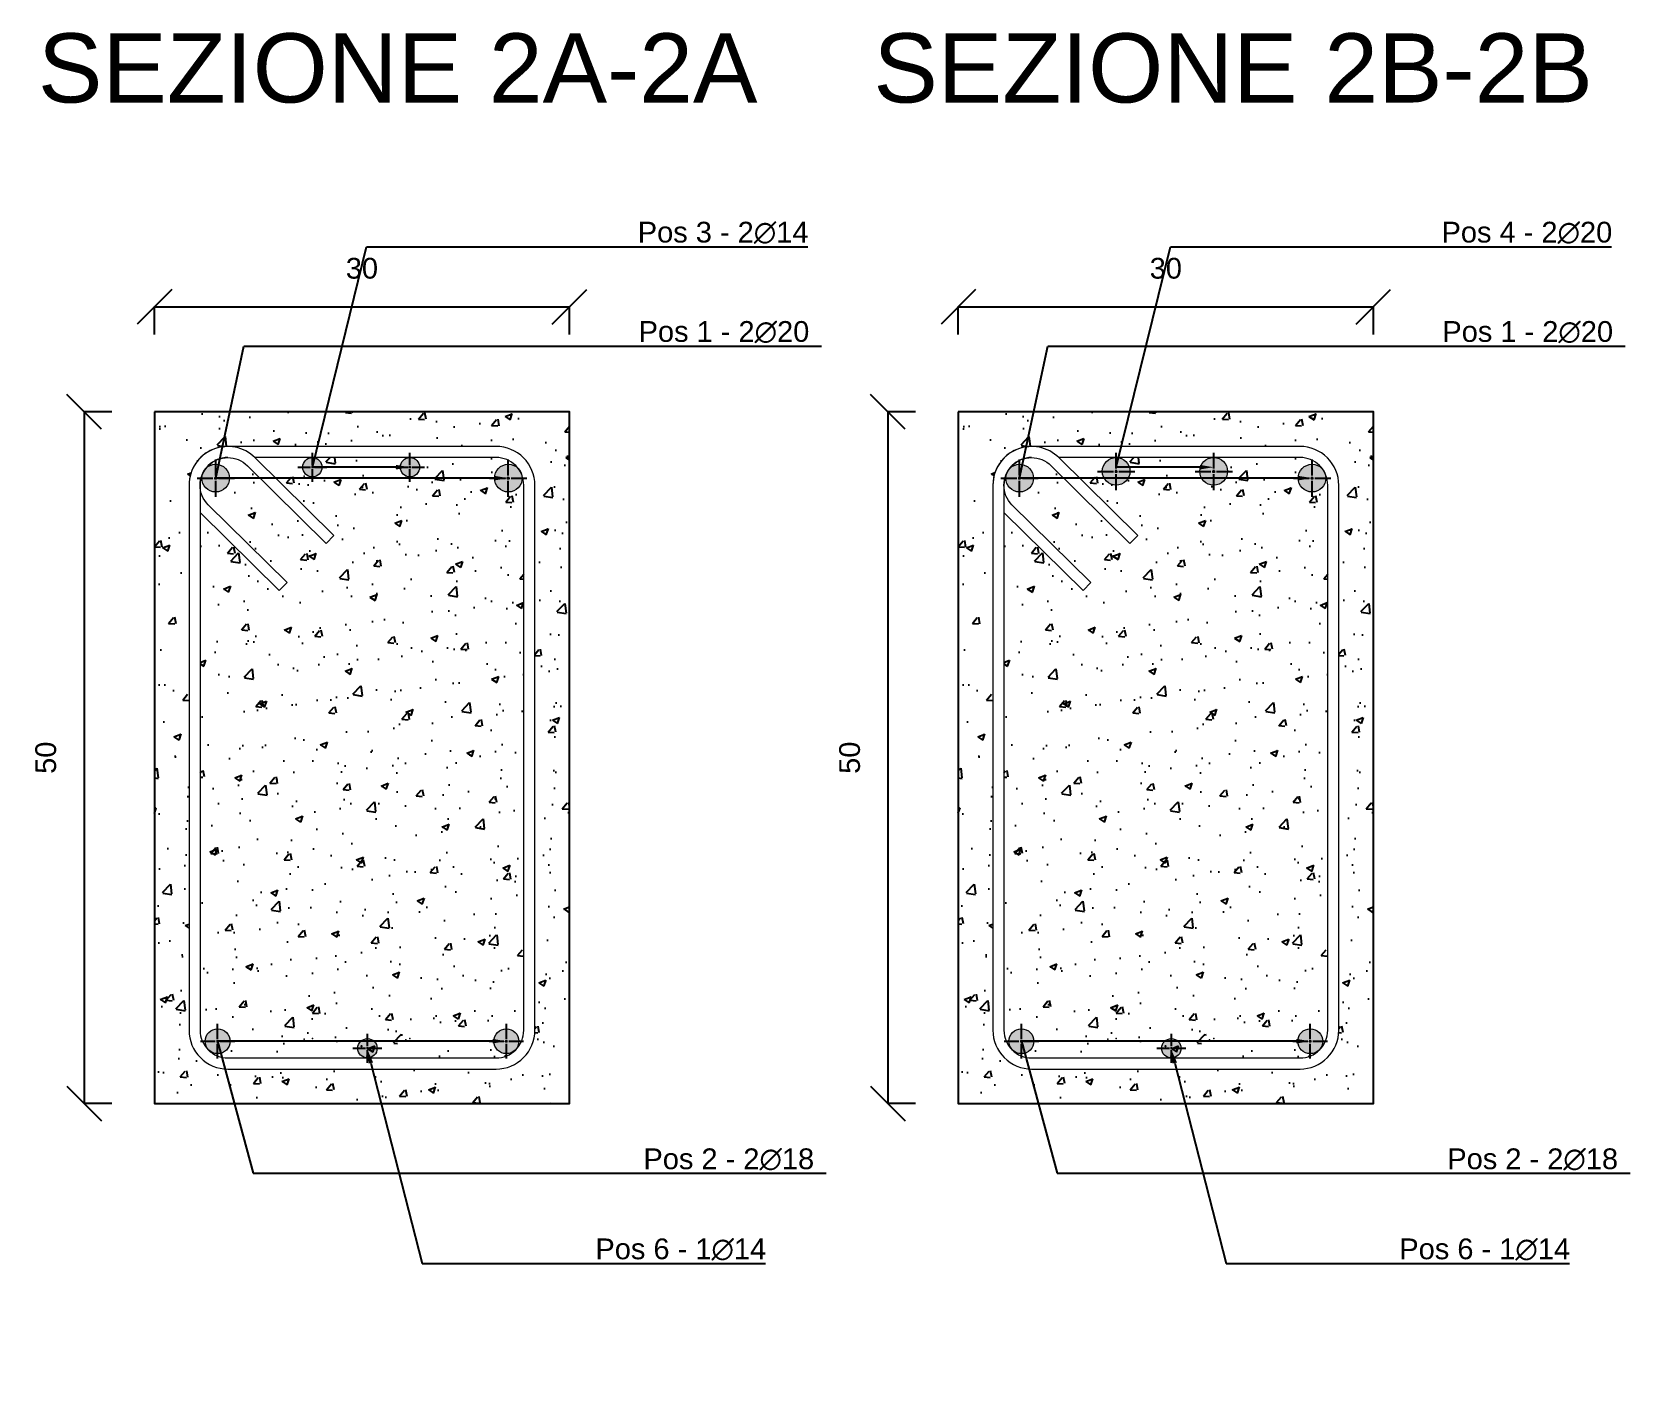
# Model space of a CAD drawing. Header units: millimetres. Extents: x -455371 to 117772, y -78417 to 116564.
# Drawn here: x -206013 to -204846, y -7969 to -7002 of the extents above; entities that cross this region are included whole.
import ezdxf
from ezdxf import colors
from ezdxf.entities.mleader import LeaderData, LeaderLine
from ezdxf.math import Vec2, Vec3

# ---------------------------------------------------------------- set-up
doc = ezdxf.new("R2010")
doc.units = ezdxf.units.MM
doc.linetypes.add('CENTER2', pattern=[28.575, 19.05, -3.175, 3.175, -3.175])
doc.layers.get('0').update_dxf_attribs({"color": 255})
for name, color, linetype, lineweight in [('armature', 5, 'Continuous', 18), ('Cls', 7, 'Continuous', 25), ('quote', 5, 'Continuous', 15), ('RETINO ARMATURE', 253, 'Continuous', 15), ('Scritte', 7, 'Continuous', 15), ('staffe', 10, 'Continuous', 15)]:
    doc.layers.add(name, color=color, linetype=linetype, lineweight=lineweight)
doc.layers.add('RETINI', color=253, linetype='Continuous')
doc.styles.get("Standard").update_dxf_attribs({"font": 'arial.ttf'})
doc.dimstyles.new('scala 1 a 10', dxfattribs={"dimtxt": 15, "dimasz": 25, "dimexe": 0.183, "dimexo": 0.1, "dimgap": 20, "dimtad": 2, "dimdec": 0, "dimlfac": 0.1, "dimzin": 0, "dimdsep": 46, "dimtxsty": 'Standard', "dimblk": 'OBLIQUE', "dimcen": -25, "dimadec": 0, "dimazin": 0, "dimtfac": 1, "dimtdec": 0, "dimtofl": 0, "dimtmove": 0, "dimatfit": 3, "dimfxl": 20, "dimfxlon": 1, "dimtolj": 1, "dimtzin": 0, "dimarcsym": 0})
pattern_1 = [(50, (131338.53, -62664.864), (52.833554, -4.622335), [5.5245, -60.7695]), (355, (131338.53, -62664.864), (-10.220592, 55.406485), [4.4196, -48.615769]), (100.451445, (131342.93, -62665.25), (42.612962, 50.784148), [4.6951026, -51.646171]), (46.1842, (131338.53, -62650.13), (78.612922, -12.192275), [8.28675, -91.15425]), (96.635558, (131345.08, -62651.15), (68.847199, 71.753576), [7.042657, -77.469326]), (351.18415, (131338.53, -62650.13), (68.847199, 71.753576), [6.62939, -72.923322]), (21, (131345.896, -62653.815), (43.9681735, -29.6569075), [5.5245, -60.7695]), (326, (131345.896, -62653.815), (17.922588, 53.41451), [4.4196, -48.6156]), (71.451445, (131349.56, -62656.287), (61.8907616, 23.757603), [4.6951026, -51.646082]), (37.5, (131338.53, -62664.864), (0.8956949, 24.5209613), [0, -48.02632, 0, -49.3522, 0, -48.79975]), (7.5, (131338.53, -62664.864), (19.3777021, 29.0523667), [0, -28.13812, 0, -46.92142, 0, -18.59915]), (327.5, (131322.103, -62664.864), (39.3212726, -1.6613358), [0, -18.415, 0, -57.4548, 0, -76.2381]), (317.5, (131314.737, -62664.864), (42.9574626, 7.3736824), [0, -23.9395, 0, -38.15588, 0, -54.1401])]
pattern_2 = [(50, (131919.576, -62664.864), (52.833554, -4.622335), [5.5245, -60.7695]), (355, (131919.576, -62664.864), (-10.220592, 55.406485), [4.4196, -48.615769]), (100.451445, (131923.98, -62665.25), (42.612962, 50.784148), [4.6951026, -51.646171]), (46.1842, (131919.576, -62650.13), (78.612922, -12.192275), [8.28675, -91.15425]), (96.635558, (131926.13, -62651.15), (68.847199, 71.753576), [7.042657, -77.469326]), (351.18415, (131919.576, -62650.13), (68.847199, 71.753576), [6.62939, -72.923322]), (21, (131926.94, -62653.815), (43.9681735, -29.6569075), [5.5245, -60.7695]), (326, (131926.94, -62653.815), (17.922588, 53.41451), [4.4196, -48.6156]), (71.451445, (131930.606, -62656.287), (61.8907616, 23.757603), [4.6951026, -51.646082]), (37.5, (131919.576, -62664.864), (0.8956949, 24.5209613), [0, -48.02632, 0, -49.3522, 0, -48.79975]), (7.5, (131919.576, -62664.864), (19.3777021, 29.0523667), [0, -28.13812, 0, -46.92142, 0, -18.59915]), (327.5, (131903.15, -62664.864), (39.3212726, -1.6613358), [0, -18.415, 0, -57.4548, 0, -76.2381]), (317.5, (131895.784, -62664.864), (42.9574626, 7.3736824), [0, -23.9395, 0, -38.15588, 0, -54.1401])]

# ---------------------------------------------------------------- blocks, each defined once
blk = doc.blocks.new('*U1893')
at = {"layer": 'Cls', "color": 0, "linetype": 'CENTER2', "transparency": 16777216}
for p, q in [((0, 1.8), (0, 12.5)), ((-12.5, 0), (-1.8, 0)), ((1.8, 0), (12.5, 0)), ((0, -12.5), (0, -1.8))]:
    blk.add_line(p, q, dxfattribs=at)
at = {"layer": 'Cls', "color": 0, "linetype": 'Continuous', "transparency": 16777216}
for p, q in [((-0.9, 0), (0.9, 0)), ((0, -0.9), (0, 0.9))]:
    blk.add_line(p, q, dxfattribs=at)
blk = doc.blocks.new('*U1894')
at = {"layer": 'Cls', "color": 0, "linetype": 'CENTER2', "transparency": 16777216}
for p, q in [((0, 1.8), (0, 12.5)), ((-12.5, 0), (-1.8, 0)), ((1.8, 0), (12.5, 0)), ((0, -12.5), (0, -1.8))]:
    blk.add_line(p, q, dxfattribs=at)
at = {"layer": 'Cls', "color": 0, "linetype": 'Continuous', "transparency": 16777216}
for p, q in [((-0.9, 0), (0.9, 0)), ((0, -0.9), (0, 0.9))]:
    blk.add_line(p, q, dxfattribs=at)
blk = doc.blocks.new('*U1891')
at = {"layer": 'Cls', "color": 0, "linetype": 'CENTER2', "transparency": 16777216}
for p, q in [((0, 2), (0, 13.5)), ((-13.5, 0), (-2, 0)), ((2, 0), (13.5, 0)), ((0, -13.5), (0, -2))]:
    blk.add_line(p, q, dxfattribs=at)
at = {"layer": 'Cls', "color": 0, "linetype": 'Continuous', "transparency": 16777216}
for p, q in [((-1, 0), (1, 0)), ((0, -1), (0, 1))]:
    blk.add_line(p, q, dxfattribs=at)
blk = doc.blocks.new('*U1892')
at = {"layer": 'Cls', "color": 0, "linetype": 'CENTER2', "transparency": 16777216}
for p, q in [((0, 2), (0, 13.5)), ((-13.5, 0), (-2, 0)), ((2, 0), (13.5, 0)), ((0, -13.5), (0, -2))]:
    blk.add_line(p, q, dxfattribs=at)
at = {"layer": 'Cls', "color": 0, "linetype": 'Continuous', "transparency": 16777216}
for p, q in [((-1, 0), (1, 0)), ((0, -1), (0, 1))]:
    blk.add_line(p, q, dxfattribs=at)
blk = doc.blocks.new('*U1895')
at = {"layer": 'Cls', "color": 0, "linetype": 'CENTER2', "transparency": 16777216}
for p, q in [((-10.5, 0), (-1.4, 0)), ((0, 1.4), (0, 10.5)), ((1.4, 0), (10.5, 0)), ((0, -10.5), (0, -1.4))]:
    blk.add_line(p, q, dxfattribs=at)
at = {"layer": 'Cls', "color": 0, "linetype": 'Continuous', "transparency": 16777216}
for p, q in [((-0.7, 0), (0.7, 0)), ((0, -0.7), (0, 0.7))]:
    blk.add_line(p, q, dxfattribs=at)
blk = doc.blocks.new('*U1896')
at = {"layer": 'Cls', "color": 0, "linetype": 'CENTER2', "transparency": 16777216}
for p, q in [((-10.5, 0), (-1.4, 0)), ((0, 1.4), (0, 10.5)), ((1.4, 0), (10.5, 0)), ((0, -10.5), (0, -1.4))]:
    blk.add_line(p, q, dxfattribs=at)
at = {"layer": 'Cls', "color": 0, "linetype": 'Continuous', "transparency": 16777216}
for p, q in [((-0.7, 0), (0.7, 0)), ((0, -0.7), (0, 0.7))]:
    blk.add_line(p, q, dxfattribs=at)
blk = doc.blocks.new('*U1899')
at = {"layer": 'Cls', "color": 0, "linetype": 'CENTER2', "transparency": 16777216}
for p, q in [((0, 1.8), (0, 12.5)), ((-12.5, 0), (-1.8, 0)), ((1.8, 0), (12.5, 0)), ((0, -12.5), (0, -1.8))]:
    blk.add_line(p, q, dxfattribs=at)
at = {"layer": 'Cls', "color": 0, "linetype": 'Continuous', "transparency": 16777216}
for p, q in [((-0.9, 0), (0.9, 0)), ((0, -0.9), (0, 0.9))]:
    blk.add_line(p, q, dxfattribs=at)
blk = doc.blocks.new('*U1900')
at = {"layer": 'Cls', "color": 0, "linetype": 'CENTER2', "transparency": 16777216}
for p, q in [((0, 1.8), (0, 12.5)), ((-12.5, 0), (-1.8, 0)), ((1.8, 0), (12.5, 0)), ((0, -12.5), (0, -1.8))]:
    blk.add_line(p, q, dxfattribs=at)
at = {"layer": 'Cls', "color": 0, "linetype": 'Continuous', "transparency": 16777216}
for p, q in [((-0.9, 0), (0.9, 0)), ((0, -0.9), (0, 0.9))]:
    blk.add_line(p, q, dxfattribs=at)
blk = doc.blocks.new('*U1897')
at = {"layer": 'Cls', "color": 0, "linetype": 'CENTER2', "transparency": 16777216}
for p, q in [((0, 2), (0, 13.5)), ((-13.5, 0), (-2, 0)), ((2, 0), (13.5, 0)), ((0, -13.5), (0, -2))]:
    blk.add_line(p, q, dxfattribs=at)
at = {"layer": 'Cls', "color": 0, "linetype": 'Continuous', "transparency": 16777216}
for p, q in [((-1, 0), (1, 0)), ((0, -1), (0, 1))]:
    blk.add_line(p, q, dxfattribs=at)
blk = doc.blocks.new('*U1898')
at = {"layer": 'Cls', "color": 0, "linetype": 'CENTER2', "transparency": 16777216}
for p, q in [((0, 2), (0, 13.5)), ((-13.5, 0), (-2, 0)), ((2, 0), (13.5, 0)), ((0, -13.5), (0, -2))]:
    blk.add_line(p, q, dxfattribs=at)
at = {"layer": 'Cls', "color": 0, "linetype": 'Continuous', "transparency": 16777216}
for p, q in [((-1, 0), (1, 0)), ((0, -1), (0, 1))]:
    blk.add_line(p, q, dxfattribs=at)
blk = doc.blocks.new('*U1901')
at = {"layer": 'Cls', "color": 0, "linetype": 'CENTER2', "transparency": 16777216}
for p, q in [((0, 2), (0, 13.5)), ((-13.5, 0), (-2, 0)), ((2, 0), (13.5, 0)), ((0, -13.5), (0, -2))]:
    blk.add_line(p, q, dxfattribs=at)
at = {"layer": 'Cls', "color": 0, "linetype": 'Continuous', "transparency": 16777216}
for p, q in [((-1, 0), (1, 0)), ((0, -1), (0, 1))]:
    blk.add_line(p, q, dxfattribs=at)
blk = doc.blocks.new('*U1902')
at = {"layer": 'Cls', "color": 0, "linetype": 'CENTER2', "transparency": 16777216}
for p, q in [((0, 2), (0, 13.5)), ((-13.5, 0), (-2, 0)), ((2, 0), (13.5, 0)), ((0, -13.5), (0, -2))]:
    blk.add_line(p, q, dxfattribs=at)
at = {"layer": 'Cls', "color": 0, "linetype": 'Continuous', "transparency": 16777216}
for p, q in [((-1, 0), (1, 0)), ((0, -1), (0, 1))]:
    blk.add_line(p, q, dxfattribs=at)
blk = doc.blocks.new('*U2455')
at = {"layer": 'Cls', "color": 0, "linetype": 'CENTER2', "transparency": 16777216}
for p, q in [((-10.5, 0), (-1.4, 0)), ((0, 1.4), (0, 10.5)), ((1.4, 0), (10.5, 0)), ((0, -10.5), (0, -1.4))]:
    blk.add_line(p, q, dxfattribs=at)
at = {"layer": 'Cls', "color": 0, "linetype": 'Continuous', "transparency": 16777216}
for p, q in [((-0.7, 0), (0.7, 0)), ((0, -0.7), (0, 0.7))]:
    blk.add_line(p, q, dxfattribs=at)
blk = doc.blocks.new('*U2456')
at = {"layer": 'Cls', "color": 0, "linetype": 'CENTER2', "transparency": 16777216}
for p, q in [((-10.5, 0), (-1.4, 0)), ((0, 1.4), (0, 10.5)), ((1.4, 0), (10.5, 0)), ((0, -10.5), (0, -1.4))]:
    blk.add_line(p, q, dxfattribs=at)
at = {"layer": 'Cls', "color": 0, "linetype": 'Continuous', "transparency": 16777216}
for p, q in [((-0.7, 0), (0.7, 0)), ((0, -0.7), (0, 0.7))]:
    blk.add_line(p, q, dxfattribs=at)
blk = doc.blocks.new('_Oblique')
at = {"color": 0, "linetype": 'ByBlock', "lineweight": -2}
blk.add_line((-0.5, -0.5), (0.5, 0.5), dxfattribs=at)
blk = doc.blocks.new('*D2480')
at = {"layer": 'Defpoints', "color": 0, "transparency": 16777216}
for p in [(-205924.5, -7276.3), (-205975.3, -7776.3), (-205924.5, -7776.3)]:
    blk.add_point(p, dxfattribs=at)
at = {"layer": 'quote', "color": 0, "lineweight": -2, "transparency": 16777216}
for p, q in [((-205955.3, -7276.3), (-205975.5, -7276.3)), ((-205975.3, -7276.3), (-205975.3, -7776.3)), ((-205955.3, -7776.3), (-205975.5, -7776.3))]:
    blk.add_line(p, q, dxfattribs=at)
at = {"layer": 'quote', "color": 0, "lineweight": -2, "transparency": 16777216, "xscale": 25, "yscale": 25, "zscale": 25}
for p, rotation in [((-205975.3, -7276.3), 90), ((-205975.3, -7776.3), 270)]:
    blk.add_blockref('_Oblique', p, dxfattribs=dict(at, rotation=rotation))
at = {"layer": 'quote', "color": 0, "transparency": 16777216, "insert": (-206003, -7526.3), "char_height": 15, "attachment_point": 5, "rotation": 90}
blk.add_mtext('\\A1;50', dxfattribs=at)
blk = doc.blocks.new('*D2481')
at = {"layer": 'Defpoints', "color": 0, "transparency": 16777216}
for p in [(-205624.5, -7200.3), (-205924.5, -7276.3), (-205624.5, -7276.3)]:
    blk.add_point(p, dxfattribs=at)
at = {"layer": 'quote', "color": 0, "lineweight": -2, "transparency": 16777216}
for p, q in [((-205924.5, -7220.3), (-205924.5, -7200.1)), ((-205924.5, -7200.3), (-205624.5, -7200.3)), ((-205624.5, -7220.3), (-205624.5, -7200.1))]:
    blk.add_line(p, q, dxfattribs=at)
at = {"layer": 'quote', "color": 0, "lineweight": -2, "transparency": 16777216, "xscale": 25, "yscale": 25, "zscale": 25, "rotation": 180}
blk.add_blockref('_Oblique', (-205924.5, -7200.3), dxfattribs=at)
at = {"layer": 'quote', "color": 0, "lineweight": -2, "transparency": 16777216, "xscale": 25, "yscale": 25, "zscale": 25}
blk.add_blockref('_Oblique', (-205624.5, -7200.3), dxfattribs=at)
at = {"layer": 'quote', "color": 0, "transparency": 16777216, "insert": (-205774.5, -7172.6), "char_height": 15, "attachment_point": 5}
blk.add_mtext('\\A1;30', dxfattribs=at)
blk = doc.blocks.new('*D2482')
at = {"layer": 'Defpoints', "color": 0, "transparency": 16777216}
for p in [(-205343.4, -7276.3), (-205394.3, -7776.3), (-205343.4, -7776.3)]:
    blk.add_point(p, dxfattribs=at)
at = {"layer": 'quote', "color": 0, "lineweight": -2, "transparency": 16777216}
for p, q in [((-205374.3, -7276.3), (-205394.4, -7276.3)), ((-205394.3, -7276.3), (-205394.3, -7776.3)), ((-205374.3, -7776.3), (-205394.4, -7776.3))]:
    blk.add_line(p, q, dxfattribs=at)
at = {"layer": 'quote', "color": 0, "lineweight": -2, "transparency": 16777216, "xscale": 25, "yscale": 25, "zscale": 25}
for p, rotation in [((-205394.3, -7276.3), 90), ((-205394.3, -7776.3), 270)]:
    blk.add_blockref('_Oblique', p, dxfattribs=dict(at, rotation=rotation))
at = {"layer": 'quote', "color": 0, "transparency": 16777216, "insert": (-205421.9, -7526.3), "char_height": 15, "attachment_point": 5, "rotation": 90}
blk.add_mtext('\\A1;50', dxfattribs=at)
blk = doc.blocks.new('*D2483')
at = {"layer": 'Defpoints', "color": 0, "transparency": 16777216}
for p in [(-205043.4, -7200.3), (-205343.4, -7276.3), (-205043.4, -7276.3)]:
    blk.add_point(p, dxfattribs=at)
at = {"layer": 'quote', "color": 0, "lineweight": -2, "transparency": 16777216}
for p, q in [((-205343.4, -7220.3), (-205343.4, -7200.1)), ((-205343.4, -7200.3), (-205043.4, -7200.3)), ((-205043.4, -7220.3), (-205043.4, -7200.1))]:
    blk.add_line(p, q, dxfattribs=at)
at = {"layer": 'quote', "color": 0, "lineweight": -2, "transparency": 16777216, "xscale": 25, "yscale": 25, "zscale": 25, "rotation": 180}
blk.add_blockref('_Oblique', (-205343.4, -7200.3), dxfattribs=at)
at = {"layer": 'quote', "color": 0, "lineweight": -2, "transparency": 16777216, "xscale": 25, "yscale": 25, "zscale": 25}
blk.add_blockref('_Oblique', (-205043.4, -7200.3), dxfattribs=at)
at = {"layer": 'quote', "color": 0, "transparency": 16777216, "insert": (-205193.4, -7172.6), "char_height": 15, "attachment_point": 5}
blk.add_mtext('\\A1;30', dxfattribs=at)

msp = doc.modelspace()

# ---------------------------------------------------------------- hatches: boundary and pattern name
at = {"layer": 'RETINI'}
h = msp.add_hatch(dxfattribs=at)
h.set_pattern_fill('AR-CONC', color=256, scale=0.29)
h.set_pattern_definition(pattern_1)
h.paths.add_polyline_path([(-205924.5, -7276.3), (-205924.5, -7776.3), (-205624.5, -7776.3), (-205624.5, -7276.3)])
h.paths.add_polyline_path([(-205649.5, -7329.3), (-205649.5, -7473.9), (-205649.5, -7723.3, -0.414214), (-205677.5, -7751.3), (-205770.5, -7751.3), (-205871.5, -7751.3, -0.414214), (-205899.5, -7723.3), (-205899.5, -7477.9), (-205899.5, -7329.3, -0.414214), (-205871.5, -7301.3), (-205770.5, -7301.3), (-205677.5, -7301.3, -0.414214)], flags=16)
h.paths.add_polyline_path([(-205661.6, -7317.2, -0.117684), (-205659.2, -7321.2, -0.105449), (-205657.5, -7329.3), (-205657.5, -7473.9), (-205657.5, -7723.3, -0.414214), (-205677.5, -7743.3), (-205770.5, -7743.3), (-205871.5, -7743.3, -0.414214), (-205891.5, -7723.3), (-205891.5, -7477.9), (-205891.5, -7329.3, -0.105449), (-205889.7, -7321.2, -0.117683), (-205887.3, -7317.2, -0.449388), (-205857.5, -7315), (-205800.3, -7371.4), (-205794.7, -7365.7), (-205851.9, -7309.3), (-205770.5, -7309.3), (-205677.5, -7309.3, -0.233584)], flags=0)
h.paths.add_polyline_path([(-205661.1, -7731.2, -1), (-205679.1, -7731.2, -1)], flags=0)
h.paths.add_polyline_path([(-205869.8, -7731.2, -1), (-205887.8, -7731.2, -1)], flags=0)
h = msp.add_hatch(dxfattribs=at)
h.set_pattern_fill('AR-CONC', color=256, scale=0.29)
h.set_pattern_definition(pattern_2)
h.paths.add_polyline_path([(-205343.4, -7276.3), (-205343.4, -7776.3), (-205043.4, -7776.3), (-205043.4, -7276.3)])
h.paths.add_polyline_path([(-205068.4, -7329.3), (-205068.4, -7473.9), (-205068.4, -7723.3, -0.414214), (-205096.4, -7751.3), (-205189.4, -7751.3), (-205290.4, -7751.3, -0.414214), (-205318.4, -7723.3), (-205318.4, -7477.9), (-205318.4, -7329.3, -0.414214), (-205290.4, -7301.3), (-205189.4, -7301.3), (-205096.4, -7301.3, -0.414214)], flags=16)
h.paths.add_polyline_path([(-205080.5, -7317.2, -0.117684), (-205078.2, -7321.2, -0.105449), (-205076.4, -7329.3), (-205076.4, -7473.9), (-205076.4, -7723.3, -0.414214), (-205096.4, -7743.3), (-205189.4, -7743.3), (-205290.4, -7743.3, -0.414214), (-205310.4, -7723.3), (-205310.4, -7477.9), (-205310.4, -7329.3, -0.105449), (-205308.7, -7321.2, -0.117683), (-205306.3, -7317.2, -0.449388), (-205276.5, -7315), (-205219.3, -7371.4), (-205213.7, -7365.7), (-205270.8, -7309.3), (-205189.4, -7309.3), (-205096.4, -7309.3, -0.233584)], flags=0)
h.paths.add_polyline_path([(-205080, -7731.2, -1), (-205098, -7731.2, -1)], flags=0)
h.paths.add_polyline_path([(-205288.8, -7731.2, -1), (-205306.8, -7731.2, -1)], flags=0)
h = msp.add_hatch(dxfattribs=at)
h.set_pattern_fill('AR-CONC', color=256, scale=0.29)
h.set_pattern_definition(pattern_1)
h.paths.add_polyline_path([(-205828.6, -7399.7), (-205834.3, -7405.4), (-205891.5, -7348.9), (-205891.5, -7477.9), (-205891.5, -7723.3, 0.101865), (-205889.8, -7731.2), (-205887.8, -7731.2, -1), (-205869.8, -7731.2, -0.414214), (-205878.8, -7740.2), (-205878.8, -7741.9, 0.094798), (-205871.5, -7743.3), (-205810.3, -7743.3, -0.414214), (-205819.3, -7734.3, -1), (-205801.3, -7734.3, -0.414214), (-205810.3, -7743.3), (-205770.5, -7743.3), (-205739.8, -7743.3, -0.414214), (-205748.8, -7734.3, -1), (-205730.8, -7734.3, -0.414214), (-205739.8, -7743.3), (-205677.5, -7743.3, 0.094798), (-205670.1, -7741.9), (-205670.1, -7740.2, -0.414214), (-205679.1, -7731.2, -1), (-205661.1, -7731.2), (-205659.1, -7731.2, 0.101865), (-205657.5, -7723.3), (-205657.5, -7473.9), (-205657.5, -7329.3, 0.065624), (-205658.1, -7324.2), (-205658.7, -7324.2, -1), (-205678.7, -7324.2, -0.414214), (-205668.7, -7314.2), (-205668.7, -7311.3, 0.113173), (-205677.5, -7309.3), (-205739.8, -7309.3, -0.414214), (-205730.8, -7318.3, -1), (-205748.8, -7318.3, -0.414214), (-205739.8, -7309.3), (-205770.5, -7309.3), (-205810.3, -7309.3, -0.414214), (-205801.3, -7318.3, -1), (-205819.3, -7318.3, -0.414214), (-205810.3, -7309.3), (-205851.9, -7309.3), (-205794.7, -7365.7), (-205800.3, -7371.4), (-205857.5, -7315, 0.315448), (-205880.2, -7311.3), (-205880.2, -7314.2, -0.414214), (-205870.2, -7324.2, -1), (-205890.2, -7324.2), (-205890.8, -7324.2, 0.065624), (-205891.5, -7329.3, 0.202528), (-205885.4, -7343.7)])
h = msp.add_hatch(dxfattribs=at)
h.set_pattern_fill('AR-CONC', color=256, scale=0.29)
h.set_pattern_definition(pattern_2)
h.paths.add_polyline_path([(-205247.6, -7399.7), (-205253.2, -7405.4), (-205310.4, -7348.9), (-205310.4, -7477.9), (-205310.4, -7723.3, 0.101865), (-205308.8, -7731.2), (-205306.8, -7731.2, -1), (-205288.8, -7731.2, -0.414214), (-205297.8, -7740.2), (-205297.8, -7741.9, 0.094798), (-205290.4, -7743.3), (-205229.3, -7743.3, -0.414214), (-205238.3, -7734.3, -1), (-205220.3, -7734.3, -0.414214), (-205229.3, -7743.3), (-205189.4, -7743.3), (-205158.8, -7743.3, -0.414214), (-205167.8, -7734.3, -1), (-205149.8, -7734.3, -0.414214), (-205158.8, -7743.3), (-205096.4, -7743.3, 0.094798), (-205089, -7741.9), (-205089, -7740.2, -0.414214), (-205098, -7731.2, -1), (-205080, -7731.2), (-205078, -7731.2, 0.101865), (-205076.4, -7723.3), (-205076.4, -7473.9), (-205076.4, -7329.3, 0.065624), (-205077.1, -7324.2), (-205077.7, -7324.2, -1), (-205097.7, -7324.2, -0.414214), (-205087.7, -7314.2), (-205087.7, -7311.3, 0.113173), (-205096.4, -7309.3), (-205158.8, -7309.3, -0.414214), (-205149.8, -7318.3, -1), (-205167.8, -7318.3, -0.414214), (-205158.8, -7309.3), (-205189.4, -7309.3), (-205229.3, -7309.3, -0.414214), (-205220.3, -7318.3, -1), (-205238.3, -7318.3, -0.414214), (-205229.3, -7309.3), (-205270.8, -7309.3), (-205213.7, -7365.7), (-205219.3, -7371.4), (-205276.5, -7315, 0.315448), (-205299.1, -7311.3), (-205299.1, -7314.2, -0.414214), (-205289.1, -7324.2, -1), (-205309.1, -7324.2), (-205309.7, -7324.2, 0.065624), (-205310.4, -7329.3, 0.202528), (-205304.4, -7343.7)])
at = {"layer": 'RETINO ARMATURE'}
h = msp.add_hatch(color=256, dxfattribs=at)
h.dxf.hatch_style = 1
h.paths.add_polyline_path([(-205803.3, -7316.3, 1), (-205817.3, -7316.3, 1)])
h.paths.add_polyline_path([(-205732.8, -7316.3, 1), (-205746.8, -7316.3, 1)])
h = msp.add_hatch(color=256, dxfattribs=at)
h.dxf.hatch_style = 1
h.paths.add_polyline_path([(-205219.3, -7319.3, 0.075717), (-205219.7, -7316.4, 0.058235), (-205222.1, -7312.4, 0.673445), (-205239.3, -7319.3, 1)])
h = msp.add_hatch(color=256, dxfattribs=at)
h.dxf.hatch_style = 1
h.paths.add_polyline_path([(-205148.8, -7319.3, 0.075717), (-205149.2, -7316.4, 0.058235), (-205151.6, -7312.4, 0.673445), (-205168.8, -7319.3, 1)])
h = msp.add_hatch(color=256, dxfattribs=at)
h.dxf.hatch_style = 1
h.paths.add_polyline_path([(-205870.2, -7324.2, 0.673446), (-205887.3, -7317.2, 0.058234), (-205889.7, -7321.2, 0.075717), (-205890.2, -7324.2, 1)])
h = msp.add_hatch(color=256, dxfattribs=at)
h.dxf.hatch_style = 1
h.paths.add_polyline_path([(-205658.7, -7324.2, 0.075717), (-205659.2, -7321.2, 0.058235), (-205661.6, -7317.2, 0.673445), (-205678.7, -7324.2, 1)])
h = msp.add_hatch(color=256, dxfattribs=at)
h.dxf.hatch_style = 1
h.paths.add_polyline_path([(-205289.1, -7324.2, 0.673446), (-205306.3, -7317.2, 0.058234), (-205308.7, -7321.2, 0.075717), (-205309.1, -7324.2, 1)])
h = msp.add_hatch(color=256, dxfattribs=at)
h.dxf.hatch_style = 1
h.paths.add_polyline_path([(-205077.7, -7324.2, 0.075717), (-205078.2, -7321.2, 0.058235), (-205080.5, -7317.2, 0.673445), (-205097.7, -7324.2, 1)])
h = msp.add_hatch(color=256, dxfattribs=at)
h.dxf.hatch_style = 1
h.paths.add_polyline_path([(-205869.8, -7731.2, 1), (-205887.8, -7731.2, 1)])
h = msp.add_hatch(color=256, dxfattribs=at)
h.dxf.hatch_style = 1
h.paths.add_polyline_path([(-204603.9, -7736.3, 1), (-204589.9, -7736.3, 1)])
h.paths.add_polyline_path([(-205196.4, -7736.3, 1), (-205182.4, -7736.3, 1)])
h.paths.add_polyline_path([(-205777.5, -7736.3, 1), (-205763.5, -7736.3, 1)])
h = msp.add_hatch(color=256, dxfattribs=at)
h.dxf.hatch_style = 1
h.paths.add_polyline_path([(-205679.1, -7731.2, 1), (-205661.1, -7731.2, 1)])
h = msp.add_hatch(color=256, dxfattribs=at)
h.dxf.hatch_style = 1
h.paths.add_polyline_path([(-205288.8, -7731.2, 1), (-205306.8, -7731.2, 1)])
h = msp.add_hatch(color=256, dxfattribs=at)
h.dxf.hatch_style = 1
h.paths.add_polyline_path([(-205098, -7731.2, 1), (-205080, -7731.2, 1)])

# ---------------------------------------------------------------- linework, layer by layer
at = {"layer": 'armature'}
for centre, radius in [((-205810.3, -7316.3), 7), ((-205739.8, -7316.3), 7), ((-205229.3, -7319.3), 10), ((-205158.8, -7319.3), 10), ((-205880.2, -7324.2), 10), ((-205668.7, -7324.2), 10), ((-205299.1, -7324.2), 10), ((-205087.7, -7324.2), 10), ((-205878.8, -7731.2), 9), ((-205770.5, -7736.3), 7), ((-205670.1, -7731.2), 9), ((-205297.8, -7731.2), 9), ((-205189.4, -7736.3), 7), ((-205089, -7731.2), 9)]:
    msp.add_circle(centre, radius, dxfattribs=at)
for p in [(-205816.3, -7322.9), (-205810.3, -7323.4), (-205742.8, -7322.5), (-205739.8, -7323.4), (-205816.3, -7729.8), (-205810.3, -7729.3), (-205742.8, -7730.2), (-205739.8, -7729.3), (-205235.3, -7729.8), (-205229.3, -7729.3), (-205161.8, -7730.2), (-205158.8, -7729.3)]:
    msp.add_point(p, dxfattribs=at)
at = {"layer": 'Cls'}
for points in [[(-205924.5, -7276.3), (-205924.5, -7776.3), (-205624.5, -7776.3), (-205624.5, -7276.3), (-205924.5, -7276.3)], [(-205343.4, -7276.3), (-205343.4, -7776.3), (-205043.4, -7776.3), (-205043.4, -7276.3), (-205343.4, -7276.3)]]:
    msp.add_lwpolyline(points, dxfattribs=at)
for p in [(-205774.7, -7734.7), (-205770.7, -7742), (-205193.6, -7734.7), (-205189.6, -7742)]:
    msp.add_point(p, dxfattribs=at)
at = {"layer": 'staffe'}
for points in [[(-205899.5, -7477.9), (-205899.5, -7723.3, 0.414214), (-205871.5, -7751.3), (-205770.5, -7751.3), (-205677.5, -7751.3, 0.414214), (-205649.5, -7723.3), (-205649.5, -7473.9), (-205649.5, -7329.3, 0.414214), (-205677.5, -7301.3), (-205770.5, -7301.3), (-205871.5, -7301.3, 0.414214), (-205899.5, -7329.3)], [(-205318.4, -7477.9), (-205318.4, -7723.3, 0.414214), (-205290.4, -7751.3), (-205189.4, -7751.3), (-205096.4, -7751.3, 0.414214), (-205068.4, -7723.3), (-205068.4, -7473.9), (-205068.4, -7329.3, 0.414214), (-205096.4, -7301.3), (-205189.4, -7301.3), (-205290.4, -7301.3, 0.414214), (-205318.4, -7329.3)]]:
    msp.add_lwpolyline(points, format="xyb", close=True, dxfattribs=at)
for points in [[(-205891.2, -7349.2), (-205834.3, -7405.4), (-205828.6, -7399.7), (-205885.6, -7343.5, -1), (-205857.3, -7315.2), (-205800.3, -7371.4), (-205794.7, -7365.7), (-205851.7, -7309.5, 0.668179), (-205899.5, -7329.3)], [(-205871.5, -7309.3), (-205871.5, -7309.3, 0.414214), (-205891.5, -7329.3), (-205891.5, -7477.9), (-205891.5, -7723.3, 0.414214), (-205871.5, -7743.3), (-205770.5, -7743.3), (-205677.5, -7743.3, 0.414214), (-205657.5, -7723.3), (-205657.5, -7473.9), (-205657.5, -7329.3, 0.414214), (-205677.5, -7309.3), (-205770.5, -7309.3), (-205851.9, -7309.3)], [(-205310.2, -7349.2), (-205253.2, -7405.4), (-205247.6, -7399.7), (-205304.6, -7343.5, -1), (-205276.3, -7315.2), (-205219.3, -7371.4), (-205213.7, -7365.7), (-205270.6, -7309.5, 0.668179), (-205318.4, -7329.3)], [(-205290.4, -7309.3), (-205290.4, -7309.3, 0.414214), (-205310.4, -7329.3), (-205310.4, -7477.9), (-205310.4, -7723.3, 0.414214), (-205290.4, -7743.3), (-205189.4, -7743.3), (-205096.4, -7743.3, 0.414214), (-205076.4, -7723.3), (-205076.4, -7473.9), (-205076.4, -7329.3, 0.414214), (-205096.4, -7309.3), (-205189.4, -7309.3), (-205270.8, -7309.3)]]:
    msp.add_lwpolyline(points, format="xyb", dxfattribs=at)

# ---------------------------------------------------------------- block references
at = {"layer": 'Cls', "linetype": 'CENTER2'}
for name, p in [('*U1891', (-205880.2, -7324.2)), ('*U1895', (-205810.3, -7316.3)), ('*U1896', (-205739.8, -7316.3)), ('*U1897', (-205299.1, -7324.2)), ('*U1893', (-205878.8, -7731.2)), ('*U1894', (-205670.1, -7731.2)), ('*U1899', (-205297.8, -7731.2)), ('*U1900', (-205089, -7731.2)), ('*U2455', (-205770.5, -7736.3)), ('*U2456', (-205189.4, -7736.3))]:
    msp.add_blockref(name, p, dxfattribs=at)
at = {"layer": 'Cls', "linetype": 'CENTER2', "rotation": 1.707547292503188e-06}
for name, p in [('*U1892', (-205668.7, -7324.2)), ('*U1902', (-205229.3, -7319.3)), ('*U1901', (-205158.8, -7319.3)), ('*U1898', (-205087.7, -7324.2))]:
    msp.add_blockref(name, p, dxfattribs=at)

# ---------------------------------------------------------------- texts
at = {"layer": 'Scritte', "char_height": 50, "attachment_point": 1}
for s, insert in [('SEZIONE 2A-2A', (-206008.7, -7002.7)), ('SEZIONE 2B-2B', (-205404.8, -7002.7))]:
    msp.add_mtext_dynamic_manual_height_columns(s, width=534.165, gutter_width=12.5, heights=[0], dxfattribs=dict(at, insert=insert))

# ---------------------------------------------------------------- dimensions: what is measured, and where the dimension line sits
at = {"layer": 'quote'}
for base, p1, p2, picture, middle in [((-205624.5, -7200.3), (-205924.5, -7276.3), (-205624.5, -7276.3), '*D2481', (-205774.5, -7172.6)), ((-205043.4, -7200.3), (-205343.4, -7276.3), (-205043.4, -7276.3), '*D2483', (-205193.4, -7172.6))]:
    dim = msp.add_linear_dim(base=base, p1=p1, p2=p2, dimstyle='scala 1 a 10', dxfattribs=at)
    dim.commit()
    dim.dimension.update_dxf_attribs({"geometry": picture, "text_midpoint": middle})
for base, p1, p2, picture, middle in [((-205975.3, -7776.3), (-205924.5, -7276.3), (-205924.5, -7776.3), '*D2480', (-206003, -7526.3)), ((-205394.3, -7776.3), (-205343.4, -7276.3), (-205343.4, -7776.3), '*D2482', (-205421.9, -7526.3))]:
    dim = msp.add_linear_dim(base=base, p1=p1, p2=p2, angle=90, dimstyle='scala 1 a 10', dxfattribs=at)
    dim.commit()
    dim.dimension.update_dxf_attribs({"geometry": picture, "text_midpoint": middle})

# ---------------------------------------------------------------- leaders
ml = msp.add_multileader_mtext('Standard', dxfattribs=at)
ml.set_content('Pos 3 - 2∅14', color=256)
ml.set_leader_properties()
ml.build(insert=Vec2(0, 0))
ml.multileader.update_dxf_attribs({"text_left_attachment_type": 6, "text_right_attachment_type": 6, "dogleg_length": 20, "arrow_head_size": 10})
ctx = ml.context
ctx.base_point, ctx.char_height, ctx.arrow_head_size, ctx.landing_gap_size, ctx.plane_origin = Vec3(-205625.1, -7156.9), 15, 10, 50, Vec3(-205739.9, -7311.3)
ctx.left_attachment, ctx.right_attachment = 6, 6
notes = []
notes.append((ctx, [(0, (1, 1, 0), (-205700.3, -7156.9), (1, 0), 75.2, [(1, [(-205739.8, -7316.3), (-205810.3, -7316.3), (-205771.1, -7156.9)], 0, [])])]))
ctx.mtext.insert, ctx.mtext.flow_direction = Vec3(-205575.1, -7138.9), 5
ml = msp.add_multileader_mtext('Standard', dxfattribs=at)
ml.set_content('Pos 4 - 2∅20', color=256)
ml.set_leader_properties()
ml.build(insert=Vec2(0, 0))
ml.multileader.update_dxf_attribs({"text_left_attachment_type": 6, "text_right_attachment_type": 6, "dogleg_length": 20, "arrow_head_size": 10})
ctx = ml.context
ctx.base_point, ctx.char_height, ctx.arrow_head_size, ctx.landing_gap_size, ctx.plane_origin = Vec3(-205044.1, -7156.9), 15, 10, 50, Vec3(-205158.9, -7311.3)
ctx.left_attachment, ctx.right_attachment = 6, 6
notes.append((ctx, [(0, (1, 1, 0), (-205119.3, -7156.9), (1, 0), 75.2, [(1, [(-205158.8, -7316.3), (-205229.3, -7316.3), (-205190, -7156.9)], 0, [])])]))
ctx.mtext.insert, ctx.mtext.flow_direction = Vec3(-204994.1, -7138.9), 5
ml = msp.add_multileader_mtext('Standard', dxfattribs=at)
ml.set_content('Pos 1 - 2∅20  ', color=256)
ml.set_leader_properties()
ml.build(insert=Vec2(0, 0))
ml.multileader.update_dxf_attribs({"text_left_attachment_type": 6, "text_right_attachment_type": 6, "dogleg_length": 20, "arrow_head_size": 10})
ctx = ml.context
ctx.base_point, ctx.char_height, ctx.arrow_head_size, ctx.landing_gap_size, ctx.plane_origin = Vec3(-205624.5, -7228.7), 15, 10, 50, Vec3(-205668.3, -7317.8)
ctx.left_attachment, ctx.right_attachment = 6, 6
notes.append((ctx, [(0, (1, 1, 0), (-205644.8, -7228.7), (1, 0), 20.3, [(1, [(-205668.7, -7324.2), (-205880.2, -7324.2), (-205859.9, -7228.7)], 0, [])])]))
ctx.mtext.insert, ctx.mtext.flow_direction = Vec3(-205574.5, -7210.7), 5
ml = msp.add_multileader_mtext('Standard', dxfattribs=at)
ml.set_content('Pos 1 - 2∅20  ', color=256)
ml.set_leader_properties()
ml.build(insert=Vec2(0, 0))
ml.multileader.update_dxf_attribs({"text_left_attachment_type": 6, "text_right_attachment_type": 6, "dogleg_length": 20, "arrow_head_size": 10})
ctx = ml.context
ctx.base_point, ctx.char_height, ctx.arrow_head_size, ctx.landing_gap_size, ctx.plane_origin = Vec3(-205043.5, -7228.7), 15, 10, 50, Vec3(-205087.2, -7317.8)
ctx.left_attachment, ctx.right_attachment = 6, 6
notes.append((ctx, [(0, (1, 1, 0), (-205063.8, -7228.7), (1, 0), 20.3, [(1, [(-205087.7, -7324.2), (-205299.1, -7324.2), (-205278.8, -7228.7)], 0, [])])]))
ctx.mtext.insert, ctx.mtext.flow_direction = Vec3(-204993.5, -7210.7), 5
ml = msp.add_multileader_mtext('Standard', dxfattribs=at)
ml.set_content('Pos 2 - 2∅18  ', color=256)
ml.set_leader_properties()
ml.build(insert=Vec2(0, 0))
ml.multileader.update_dxf_attribs({"text_left_attachment_type": 6, "text_right_attachment_type": 6, "dogleg_length": 20, "arrow_head_size": 10})
ctx = ml.context
ctx.base_point, ctx.char_height, ctx.arrow_head_size, ctx.landing_gap_size, ctx.plane_origin = Vec3(-205621, -7826.7), 15, 10, 50, Vec3(-205661.5, -7737.6)
ctx.left_attachment, ctx.right_attachment = 6, 6
notes.append((ctx, [(0, (1, 1, 0), (-205641.3, -7826.7), (1, 0), 20.3, [(1, [(-205670.1, -7731.2), (-205878.8, -7731.2), (-205853.1, -7826.7)], 0, [])])]))
ctx.mtext.insert, ctx.mtext.flow_direction = Vec3(-205571, -7808.7), 5
ml = msp.add_multileader_mtext('Standard', dxfattribs=at)
ml.set_content('Pos 2 - 2∅18  ', color=256)
ml.set_leader_properties()
ml.build(insert=Vec2(0, 0))
ml.multileader.update_dxf_attribs({"text_left_attachment_type": 6, "text_right_attachment_type": 6, "dogleg_length": 20, "arrow_head_size": 10})
ctx = ml.context
ctx.base_point, ctx.char_height, ctx.arrow_head_size, ctx.landing_gap_size, ctx.plane_origin = Vec3(-205039.9, -7826.7), 15, 10, 50, Vec3(-205080.4, -7737.6)
ctx.left_attachment, ctx.right_attachment = 6, 6
notes.append((ctx, [(0, (1, 1, 0), (-205060.2, -7826.7), (1, 0), 20.3, [(1, [(-205089, -7731.2), (-205297.8, -7731.2), (-205272, -7826.7)], 0, [])])]))
ctx.mtext.insert, ctx.mtext.flow_direction = Vec3(-204989.9, -7808.7), 5
ml = msp.add_multileader_mtext('Standard', dxfattribs=at)
ml.set_content('Pos 6 - 1∅14', color=256)
ml.set_leader_properties()
ml.build(insert=Vec2(0, 0))
ml.multileader.update_dxf_attribs({"text_left_attachment_type": 6, "text_right_attachment_type": 6, "dogleg_length": 20, "arrow_head_size": 10})
ctx = ml.context
ctx.base_point, ctx.char_height, ctx.arrow_head_size, ctx.landing_gap_size, ctx.plane_origin = Vec3(-205655.7, -7891.8), 15, 10, 50, Vec3(-205770.5, -7737.3)
ctx.left_attachment, ctx.right_attachment = 6, 6
notes.append((ctx, [(0, (1, 1, 0), (-205730.9, -7891.8), (1, 0), 75.2, [(0, [(-205770.5, -7737.3)], 0, [])])]))
ctx.mtext.insert, ctx.mtext.flow_direction = Vec3(-205605.7, -7873.8), 5
ml = msp.add_multileader_mtext('Standard', dxfattribs=at)
ml.set_content('Pos 6 - 1∅14', color=256)
ml.set_leader_properties()
ml.build(insert=Vec2(0, 0))
ml.multileader.update_dxf_attribs({"text_left_attachment_type": 6, "text_right_attachment_type": 6, "dogleg_length": 20, "arrow_head_size": 10})
ctx = ml.context
ctx.base_point, ctx.char_height, ctx.arrow_head_size, ctx.landing_gap_size, ctx.plane_origin = Vec3(-205074.6, -7891.8), 15, 10, 50, Vec3(-205189.4, -7737.3)
ctx.left_attachment, ctx.right_attachment = 6, 6
notes.append((ctx, [(0, (1, 1, 0), (-205149.8, -7891.8), (1, 0), 75.2, [(0, [(-205189.4, -7737.3)], 0, [])])]))
ctx.mtext.insert, ctx.mtext.flow_direction = Vec3(-205024.6, -7873.8), 5
for ctx, leaders in notes:
    for number, flags, end, landing, length, lines in leaders:
        leader = LeaderData()
        leader.index, (leader.has_last_leader_line, leader.has_dogleg_vector, leader.attachment_direction) = number, flags
        leader.last_leader_point, leader.dogleg_vector, leader.dogleg_length = Vec3(end), Vec3(landing), length
        for number, points, colour, breaks in lines:
            line = LeaderLine()
            line.index, line.vertices, line.color, line.breaks = number, Vec3.list(points), colors.encode_raw_color(colour), breaks
            leader.lines.append(line)
        ctx.leaders.append(leader)

doc.saveas('drawing.dxf')
